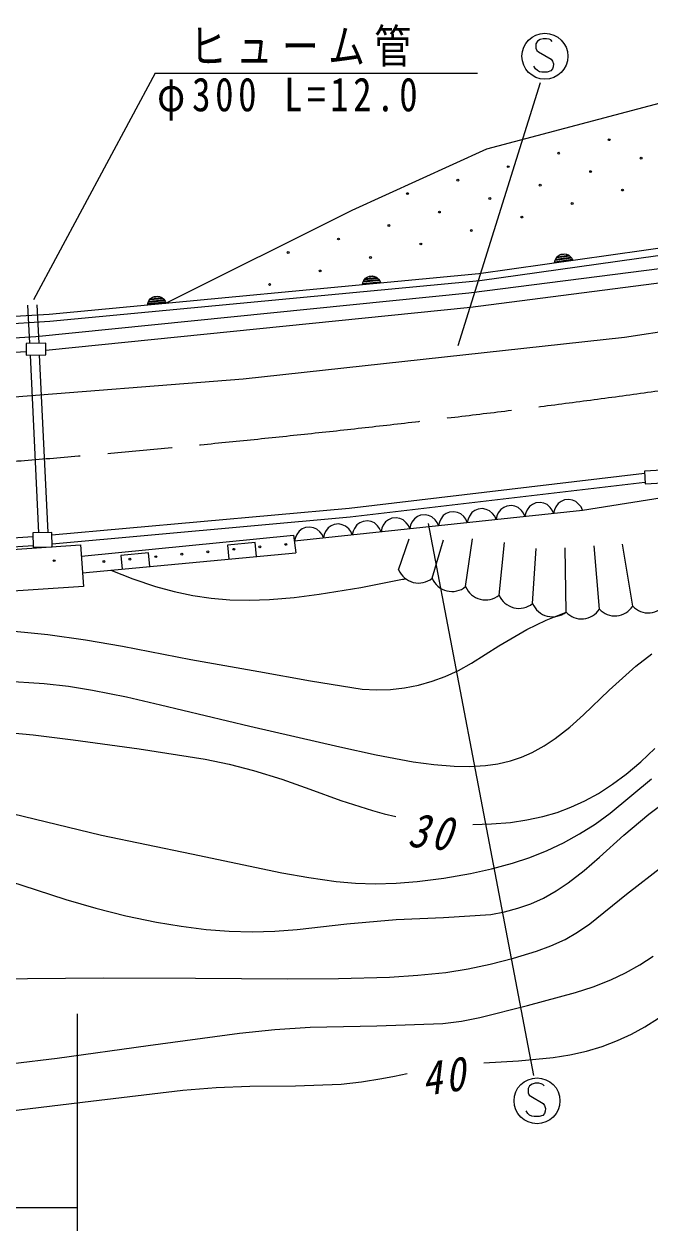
# Model space of a CAD drawing. Units: millimetres, scale not verified. Extents: x 40000 to 680000, y 20000 to 380000.
# Drawn here: x 426640 to 460548, y 253011 to 318453 of the extents above; entities that cross this region are included whole.
import ezdxf

# ---------------------------------------------------------------- set-up
doc = ezdxf.new("R2010")
doc.units = ezdxf.units.MM
doc.header["$LTSCALE"] = 1000
doc.linetypes.add('CHAIN', pattern=[18.5, 12, -1.5, 3.5, -1.5])
for name, color, linetype, lineweight in [('M-BGD', 7, 'Continuous', 25), ('M-BMK', 2, 'CHAIN', 13), ('M-STR-HTXT', 7, 'Continuous', 13)]:
    doc.layers.add(name, color=color, linetype=linetype, lineweight=lineweight)
doc.styles.add('ＭＳ ゴシック', font='')
doc.styles.get('ＭＳ ゴシック').set_extended_font_data('MS Gothic')

msp = doc.modelspace()

# ---------------------------------------------------------------- linework, layer by layer
at = {"layer": 'M-BGD'}
for p, q in [((454459, 317524), (454378, 317387)), ((454596, 317618), (454459, 317524)), ((454759, 317662), (454596, 317618)), ((454953, 317662), (454759, 317662)), ((455084, 317637), (454953, 317662)), ((455178, 317593), (455084, 317637)), ((455246, 317518), (455178, 317593)), ((454378, 317387), (454371, 317243)), ((454371, 317243), (454378, 317149)), ((454378, 317149), (454428, 317024)), ((454428, 317024), (454515, 316955)), ((454515, 316955), (455196, 316562)), ((454353, 316024), (454265, 316168)), ((455196, 316562), (455271, 316449)), ((455309, 316143), (455265, 316024)), ((455271, 316449), (455321, 316293)), ((455321, 316293), (455309, 316143)), ((454453, 315930), (454353, 316024)), ((454571, 315874), (454453, 315930)), ((454696, 315855), (454571, 315874)), ((454984, 315855), (454696, 315855)), ((455178, 315912), (454984, 315855)), ((455265, 316024), (455178, 315912)), ((454602, 315266), (450146, 301006)), ((451710, 311696), (463663, 314866)), ((444416, 308372), (451710, 311696)), ((434326, 303327), (444416, 308372)), ((451288, 304926), (478835, 308821)), ((478902, 308426), (451335, 304529)), ((456375, 305645), (455385, 305505)), ((455385, 305505), (455408, 305625)), ((455401, 305571), (456341, 305704)), ((455408, 305625), (455451, 305729)), ((456308, 305762), (455417, 305636)), ((455445, 305703), (456259, 305818)), ((455451, 305729), (455533, 305852)), ((456206, 305874), (455486, 305772)), ((455533, 305852), (455633, 305927)), ((455536, 305842), (456135, 305927)), ((455633, 305927), (455744, 305980)), ((456010, 305972), (455642, 305920)), ((455744, 305980), (455898, 306002)), ((455898, 306002), (456019, 305981)), ((456019, 305981), (456137, 305937)), ((456137, 305937), (456248, 305842)), ((456248, 305842), (456321, 305754)), ((456321, 305754), (456375, 305645)), ((450741, 303877), (461210, 305228)), ((428005, 302731), (451288, 304926)), ((451335, 304529), (428036, 302332)), ((444970, 304330), (444999, 304449)), ((445965, 304424), (444970, 304330)), ((444989, 304395), (445935, 304484)), ((444999, 304449), (445047, 304551)), ((445904, 304544), (445008, 304460)), ((445039, 304525), (445858, 304602)), ((445047, 304551), (445134, 304670)), ((445807, 304660), (445083, 304592)), ((445134, 304670), (445238, 304740)), ((445137, 304660), (445739, 304717)), ((445238, 304740), (445351, 304788)), ((445617, 304768), (445246, 304733)), ((445351, 304788), (445505, 304803)), ((445505, 304803), (445626, 304776)), ((445626, 304776), (445741, 304727)), ((445741, 304727), (445848, 304627)), ((445848, 304627), (445917, 304535)), ((445917, 304535), (445965, 304424)), ((461326, 304436), (450833, 303082)), ((459171, 301486), (478975, 304400)), ((427265, 301510), (450741, 303877)), ((433596, 303642), (433709, 303690)), ((433975, 303670), (433604, 303635)), ((433709, 303690), (433863, 303705)), ((433863, 303705), (433984, 303679)), ((433984, 303679), (434099, 303629)), ((426828, 303208), (426928, 301144)), ((427328, 303233), (427429, 301153)), ((450833, 303082), (427818, 300762)), ((433328, 303233), (433357, 303351)), ((434323, 303327), (433328, 303233)), ((433347, 303297), (434293, 303386)), ((433357, 303351), (433405, 303453)), ((434262, 303446), (433366, 303362)), ((433397, 303428), (434216, 303505)), ((433405, 303453), (433492, 303572)), ((434166, 303563), (433441, 303494)), ((433492, 303572), (433596, 303642)), ((433495, 303562), (434097, 303619)), ((434099, 303629), (434206, 303529)), ((434206, 303529), (434275, 303438)), ((434275, 303438), (434323, 303327)), ((376139, 299471), (428005, 302731)), ((428036, 302332), (376162, 299072)), ((357224, 297449), (427265, 301510)), ((427811, 301160), (426743, 301141)), ((426743, 301141), (426754, 300500)), ((427823, 300519), (427811, 301160)), ((438511, 299219), (459171, 301486)), ((426751, 300679), (357268, 296651)), ((426754, 300500), (427823, 300519)), ((426959, 300504), (427427, 290871)), ((427460, 300513), (427927, 290880)), ((417466, 297547), (438511, 299219)), ((444257, 292211), (460261, 294094)), ((461224, 294256), (460255, 294210)), ((460255, 294210), (460288, 293526)), ((460285, 293593), (444309, 291714)), ((456896, 292094), (465976, 293549)), ((460288, 293526), (461257, 293572)), ((455748, 292574), (455587, 292463)), ((455925, 292652), (455748, 292574)), ((456167, 292678), (455925, 292652)), ((456356, 292639), (456167, 292678)), ((456538, 292564), (456356, 292639)), ((456708, 292409), (456538, 292564)), ((428144, 290752), (444257, 292211)), ((441300, 290430), (456896, 292094)), ((449510, 291909), (449348, 291797)), ((449687, 291987), (449510, 291909)), ((449929, 292013), (449687, 291987)), ((450118, 291974), (449929, 292013)), ((450300, 291899), (450118, 291974)), ((450470, 291743), (450300, 291899)), ((450908, 291964), (450774, 291776)), ((451069, 292075), (450908, 291964)), ((451246, 292153), (451069, 292075)), ((451488, 292179), (451246, 292153)), ((451678, 292140), (451488, 292179)), ((451859, 292065), (451678, 292140)), ((452030, 291910), (451859, 292065)), ((452139, 291768), (452030, 291910)), ((452334, 291942), (452260, 291780)), ((452467, 292130), (452334, 291942)), ((452629, 292242), (452467, 292130)), ((452806, 292320), (452629, 292242)), ((453048, 292346), (452806, 292320)), ((453237, 292307), (453048, 292346)), ((453419, 292231), (453237, 292307)), ((453589, 292076), (453419, 292231)), ((453699, 291934), (453589, 292076)), ((453777, 291761), (453699, 291934)), ((453820, 291947), (453777, 291761)), ((453893, 292108), (453820, 291947)), ((454027, 292296), (453893, 292108)), ((454189, 292408), (454027, 292296)), ((454366, 292486), (454189, 292408)), ((454607, 292512), (454366, 292486)), ((454797, 292473), (454607, 292512)), ((454978, 292398), (454797, 292473)), ((455149, 292242), (454978, 292398)), ((455259, 292100), (455149, 292242)), ((455336, 291927), (455259, 292100)), ((455379, 292113), (455336, 291927)), ((455453, 292275), (455379, 292113)), ((455587, 292463), (455453, 292275)), ((456818, 292267), (456708, 292409)), ((456896, 292094), (456818, 292267)), ((444309, 291714), (428153, 290251)), ((443271, 291244), (443110, 291132)), ((443448, 291322), (443271, 291244)), ((443690, 291347), (443448, 291322)), ((443880, 291308), (443690, 291347)), ((444061, 291233), (443880, 291308)), ((444232, 291078), (444061, 291233)), ((444669, 291298), (444536, 291110)), ((444831, 291410), (444669, 291298)), ((445008, 291488), (444831, 291410)), ((445250, 291514), (445008, 291488)), ((445439, 291475), (445250, 291514)), ((445621, 291400), (445439, 291475)), ((445791, 291244), (445621, 291400)), ((445901, 291102), (445791, 291244)), ((446095, 291277), (446022, 291115)), ((446229, 291464), (446095, 291277)), ((446391, 291576), (446229, 291464)), ((446568, 291654), (446391, 291576)), ((446809, 291680), (446568, 291654)), ((446999, 291641), (446809, 291680)), ((447180, 291566), (446999, 291641)), ((447351, 291411), (447180, 291566)), ((447461, 291269), (447351, 291411)), ((447538, 291095), (447461, 291269)), ((447581, 291281), (447538, 291095)), ((447655, 291443), (447581, 291281)), ((447789, 291631), (447655, 291443)), ((447950, 291743), (447789, 291631)), ((448127, 291821), (447950, 291743)), ((448369, 291846), (448127, 291821)), ((448558, 291808), (448369, 291846)), ((448542, 291381), (454246, 261436)), ((448740, 291732), (448558, 291808)), ((448910, 291577), (448740, 291732)), ((449020, 291435), (448910, 291577)), ((449098, 291262), (449020, 291435)), ((449141, 291448), (449098, 291262)), ((449214, 291609), (449141, 291448)), ((449348, 291797), (449214, 291609)), ((450580, 291601), (450470, 291743)), ((450657, 291428), (450580, 291601)), ((450701, 291614), (450657, 291428)), ((450774, 291776), (450701, 291614)), ((452217, 291594), (452139, 291768)), ((452260, 291780), (452217, 291594)), ((397435, 288830), (427115, 290664)), ((428141, 290884), (427112, 290865)), ((427112, 290865), (427126, 290088)), ((428156, 290108), (428141, 290884)), ((429743, 289594), (441246, 290744)), ((441246, 290744), (441365, 289789)), ((441343, 290616), (441300, 290430)), ((441416, 290778), (441343, 290616)), ((441550, 290965), (441416, 290778)), ((441712, 291077), (441550, 290965)), ((441889, 291155), (441712, 291077)), ((442131, 291181), (441889, 291155)), ((442320, 291142), (442131, 291181)), ((442502, 291067), (442320, 291142)), ((442672, 290912), (442502, 291067)), ((442782, 290769), (442672, 290912)), ((442859, 290596), (442782, 290769)), ((442903, 290782), (442859, 290596)), ((442976, 290944), (442903, 290782)), ((443110, 291132), (442976, 290944)), ((444341, 290936), (444232, 291078)), ((444419, 290763), (444341, 290936)), ((444462, 290949), (444419, 290763)), ((444536, 291110), (444462, 290949)), ((445979, 290929), (445901, 291102)), ((446022, 291115), (445979, 290929)), ((379559, 286712), (429696, 290221)), ((427125, 290163), (397444, 288330)), ((427126, 290088), (428156, 290108)), ((429696, 290221), (429865, 287957)), ((439152, 290333), (437659, 290191)), ((437659, 290191), (437730, 289445)), ((439223, 289586), (439152, 290333)), ((446935, 288864), (447508, 290535)), ((448750, 288405), (449370, 290487)), ((450564, 287947), (450946, 290535)), ((452379, 287488), (452666, 290344)), ((454194, 287030), (454385, 290010)), ((456008, 286571), (455961, 290058)), ((457814, 286734), (457537, 290153)), ((459619, 286896), (459065, 290249)), ((429810, 288695), (441365, 289789)), ((433375, 289786), (431881, 289644)), ((431881, 289644), (431952, 288898)), ((433445, 289039), (433375, 289786)), ((431329, 288839), (432538, 288368)), ((429865, 287957), (379729, 284675)), ((432538, 288368), (433767, 287954)), ((433767, 287954), (434763, 287685)), ((444890, 287909), (447146, 288345)), ((447146, 288345), (447225, 288361)), ((447225, 288361), (447313, 288379)), ((434763, 287685), (435774, 287475)), ((435774, 287475), (436775, 287328)), ((436775, 287328), (437782, 287241)), ((439929, 287248), (441276, 287360)), ((441276, 287360), (442628, 287533)), ((442628, 287533), (444890, 287909)), ((437782, 287241), (438850, 287214)), ((438850, 287214), (439929, 287248)), ((453873, 285630), (454929, 286122)), ((454929, 286122), (456008, 286571)), ((422955, 285835), (427931, 285353)), ((427931, 285353), (429958, 285066)), ((452362, 284739), (453873, 285630)), ((429958, 285066), (431976, 284718)), ((431976, 284718), (435666, 284000)), ((450877, 283791), (452362, 284739)), ((459787, 283635), (460653, 284312)), ((435666, 284000), (439354, 283343)), ((449463, 283076), (450185, 283407)), ((450185, 283407), (450877, 283791)), ((458345, 282333), (459787, 283635)), ((425509, 282838), (427721, 282691)), ((439354, 283343), (442157, 282833)), ((442157, 282833), (444966, 282384)), ((448004, 282606), (448743, 282813)), ((448743, 282813), (449463, 283076)), ((427721, 282691), (429038, 282544)), ((429038, 282544), (430348, 282338)), ((430348, 282338), (432189, 281964)), ((444966, 282384), (445731, 282348)), ((445731, 282348), (446501, 282373)), ((446501, 282373), (447251, 282459)), ((447251, 282459), (448004, 282606)), ((456950, 280991), (458345, 282333)), ((432189, 281964), (434022, 281530)), ((434022, 281530), (438877, 280380)), ((456205, 280328), (456950, 280991)), ((424973, 280115), (427130, 279910)), ((438877, 280380), (443742, 279263)), ((455426, 279715), (456205, 280328)), ((427130, 279910), (429293, 279643)), ((429293, 279643), (432873, 279146)), ((454818, 279308), (455426, 279715)), ((432873, 279146), (436446, 278590)), ((443742, 279263), (445721, 278830)), ((445721, 278830), (447728, 278452)), ((453596, 278694), (454180, 278953)), ((454180, 278953), (454818, 279308)), ((460064, 278451), (460823, 279168)), ((436446, 278590), (437757, 278316)), ((437757, 278316), (439062, 277981)), ((447728, 278452), (448834, 278305)), ((448834, 278305), (449947, 278217)), ((449947, 278217), (450789, 278203)), ((450789, 278203), (451642, 278250)), ((451642, 278250), (452319, 278341)), ((452319, 278341), (452991, 278493)), ((452991, 278493), (453596, 278694)), ((459268, 277781), (460064, 278451)), ((439062, 277981), (440603, 277499)), ((440603, 277499), (442126, 276959)), ((458398, 275664), (460642, 277526)), ((458524, 277231), (459268, 277781)), ((442126, 276959), (443811, 276353)), ((457759, 276738), (458524, 277231)), ((443811, 276353), (445517, 275803)), ((456264, 275986), (457025, 276335)), ((457025, 276335), (457759, 276738)), ((460493, 275600), (461360, 276253)), ((425982, 275639), (430838, 274469)), ((445517, 275803), (446145, 275634)), ((446145, 275634), (446776, 275490)), ((454753, 275481), (455520, 275705)), ((455520, 275705), (456264, 275986)), ((457582, 275074), (458398, 275664)), ((459143, 274464), (460493, 275600)), ((450949, 275057), (451970, 275080)), ((451970, 275080), (452990, 275163)), ((452990, 275163), (453879, 275293)), ((453879, 275293), (454753, 275481)), ((456740, 274538), (457582, 275074)), ((430838, 274469), (435715, 273454)), ((455872, 274061), (456740, 274538)), ((457826, 273275), (459143, 274464)), ((454047, 273263), (454976, 273638)), ((454976, 273638), (455872, 274061)), ((435715, 273454), (440601, 272436)), ((451974, 272641), (453101, 272947)), ((453101, 272947), (454047, 273263)), ((456990, 272552), (457826, 273275)), ((440601, 272436), (442066, 272168)), ((449388, 272147), (450831, 272394)), ((450831, 272394), (451974, 272641)), ((456122, 271881), (456990, 272552)), ((459277, 271266), (461296, 272823)), ((425896, 271963), (427293, 271510)), ((442066, 272168), (443541, 271959)), ((443541, 271959), (444605, 271862)), ((444605, 271862), (445671, 271826)), ((445671, 271826), (446797, 271862)), ((446797, 271862), (447934, 271960)), ((447934, 271960), (449388, 272147)), ((455467, 271446), (456122, 271881)), ((427293, 271510), (428898, 270979)), ((428898, 270979), (430518, 270507)), ((454103, 270755), (454779, 271062)), ((454779, 271062), (455467, 271446)), ((457289, 269656), (459277, 271266)), ((430518, 270507), (432157, 270102)), ((451937, 270169), (452675, 270307)), ((452675, 270307), (453403, 270503)), ((453403, 270503), (454103, 270755)), ((432157, 270102), (433811, 269755)), ((433811, 269755), (435152, 269528)), ((441442, 269349), (444124, 269656)), ((444124, 269656), (446806, 269903)), ((446806, 269903), (449374, 270006)), ((449374, 270006), (451937, 270169)), ((456631, 269209), (457289, 269656)), ((435152, 269528), (436501, 269362)), ((436501, 269362), (437746, 269269)), ((437746, 269269), (439006, 269235)), ((439006, 269235), (440226, 269262)), ((440226, 269262), (441442, 269349)), ((455951, 268819), (456631, 269209)), ((454400, 268178), (455189, 268471)), ((455189, 268471), (455951, 268819)), ((451902, 267467), (453152, 267791)), ((453152, 267791), (454400, 268178)), ((460007, 267436), (460735, 267913)), ((447968, 266870), (449497, 267025)), ((449497, 267025), (450699, 267215)), ((450699, 267215), (451902, 267467)), ((459230, 266999), (460007, 267436)), ((422726, 266608), (426830, 266705)), ((426830, 266705), (430936, 266741)), ((430936, 266741), (435923, 266715)), ((435923, 266715), (440920, 266681)), ((440920, 266681), (443678, 266698)), ((443678, 266698), (446446, 266775)), ((446446, 266775), (447968, 266870)), ((457480, 266247), (458427, 266617)), ((458427, 266617), (459230, 266999)), ((453925, 265224), (456520, 265936)), ((456520, 265936), (457480, 266247)), ((451330, 264575), (453925, 265224)), ((449336, 264261), (450333, 264388)), ((450333, 264388), (451330, 264575)), ((460282, 264073), (461016, 264547)), ((433364, 263069), (438310, 263741)), ((438310, 263741), (440218, 263925)), ((440218, 263925), (442142, 264049)), ((442142, 264049), (445745, 264125)), ((445745, 264125), (449336, 264261)), ((459555, 263675), (460282, 264073)), ((457966, 263016), (458797, 263328)), ((458797, 263328), (459555, 263675)), ((428429, 262374), (433364, 263069)), ((455315, 262410), (456214, 262555)), ((456214, 262555), (457116, 262761)), ((457116, 262761), (457966, 263016)), ((426018, 262090), (428429, 262374)), ((451546, 262128), (453434, 262239)), ((453434, 262239), (455315, 262410)), ((444922, 261091), (446030, 261276)), ((446030, 261276), (446706, 261405)), ((446706, 261405), (447391, 261540)), ((430261, 260050), (435232, 260634)), ((435232, 260634), (437045, 260778)), ((437045, 260778), (438862, 260861)), ((438862, 260861), (441343, 260884)), ((441343, 260884), (443816, 260968)), ((443816, 260968), (444922, 261091)), ((453953, 260739), (453946, 260595)), ((453946, 260595), (453953, 260501)), ((454034, 260876), (453953, 260739)), ((453953, 260501), (454003, 260376)), ((454171, 260970), (454034, 260876)), ((454334, 261014), (454171, 260970)), ((454528, 261014), (454334, 261014)), ((454659, 260989), (454528, 261014)), ((454753, 260945), (454659, 260989)), ((454821, 260870), (454753, 260945)), ((425299, 259450), (430261, 260050)), ((454003, 260376), (454090, 260307)), ((454090, 260307), (454771, 259914)), ((454771, 259914), (454846, 259801)), ((453928, 259376), (453840, 259520)), ((454028, 259282), (453928, 259376)), ((454146, 259226), (454028, 259282)), ((454271, 259207), (454146, 259226)), ((454559, 259207), (454271, 259207)), ((454753, 259264), (454559, 259207)), ((454840, 259376), (454753, 259264)), ((454884, 259495), (454840, 259376)), ((454846, 259801), (454896, 259645)), ((454896, 259645), (454884, 259495))]:
    msp.add_line(p, q, dxfattribs=at)
for centre, radius in [((454859, 316712), 1244), ((458340, 312186), 49.8), ((455608, 311455), 49.8), ((460072, 311186), 49.8), ((452876, 310724), 49.8), ((457340, 310455), 49.8), ((450143, 309994), 49.8), ((454607, 309724), 49.8), ((447411, 309263), 49.8), ((451875, 308993), 49.8), ((459071, 309454), 49.8), ((449143, 308262), 49.8), ((456339, 308723), 49.8), ((446410, 307531), 49.8), ((453607, 307992), 49.8), ((450874, 307261), 49.8), ((443678, 306800), 49.8), ((448142, 306530), 49.8), ((440946, 306069), 49.8), ((445410, 305799), 49.8), ((442677, 305068), 49.8), ((439945, 304337), 49.8), ((438004, 289973), 49.8), ((439412, 290106), 49.8), ((440820, 290240), 49.8), ((428271, 289356), 49.8), ((430965, 289307), 49.8), ((432373, 289440), 49.8), ((433781, 289573), 49.8), ((435188, 289706), 49.8), ((436596, 289840), 49.8), ((454434, 260064), 1244)]:
    msp.add_circle(centre, radius, dxfattribs=at)
for centre, radius, start, end in [((448014, 289315), 1170, 202.69183, 308.95204), ((449829, 288857), 1170, 202.69183, 308.95204), ((451644, 288398), 1170, 202.69183, 308.95204), ((453458, 287940), 1170, 202.69183, 308.95204), ((455273, 287481), 1170, 202.69183, 308.95204), ((456850, 287330), 1133, 222.00966, 328.26986), ((458655, 287492), 1133, 222.00966, 328.26986), ((460460, 287654), 1133, 222.00966, 328.26986)]:
    msp.add_arc(centre, radius, start, end, dxfattribs=at)
at = {"layer": 'M-BMK'}
msp.add_arc((376808, 906637), 613872, 273.82065, 278.48497, dxfattribs=at)
at = {"layer": 'M-STR-HTXT'}
for p, q in [((433748, 315801), (427153, 303502)), ((433748, 315801), (451216, 315801)), ((429514, 264780), (429514, 253011)), ((379547, 254287), (429514, 254287))]:
    msp.add_line(p, q, dxfattribs=at)

# ---------------------------------------------------------------- texts
at = {"layer": 'M-BGD', "char_height": 1833, "attachment_point": 7, "style": 'ＭＳ ゴシック'}
for s, insert, rotation in [('\\T1.2;\\W0.85;\\Q15;30', (447365, 273833), 354.2), ('\\T1.2;\\W0.85;\\Q15;40', (448290, 260292), 8.4)]:
    msp.add_mtext(s, dxfattribs=dict(at, insert=insert, rotation=rotation))
at = {"layer": 'M-STR-HTXT', "char_height": 1833, "attachment_point": 7, "style": 'ＭＳ ゴシック'}
for s, insert in [('\\T1.25;\\W0.8;ヒューム管', (435609, 316138)), ('\\T1.25;\\W0.8;φ300\\~L=12.0', (433848, 313227))]:
    msp.add_mtext(s, dxfattribs=dict(at, insert=insert))

doc.saveas('drawing.dxf')
